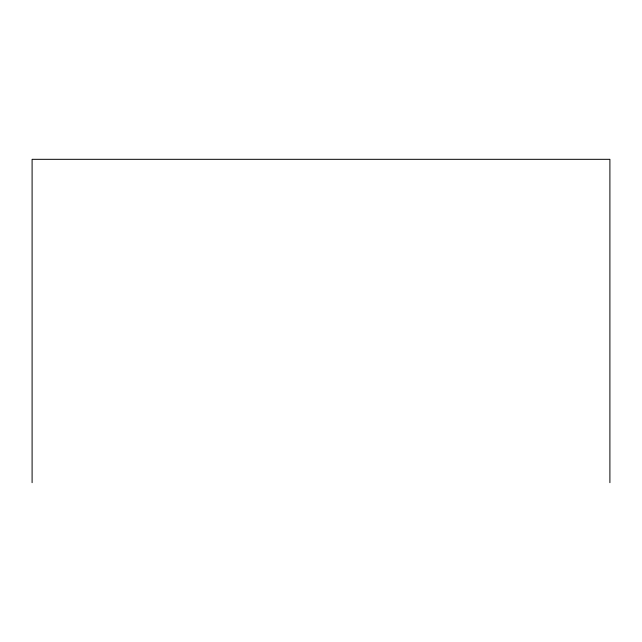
<?xml version="1.0" encoding="UTF-8"?>
<svg xmlns="http://www.w3.org/2000/svg" width="642" height="642" viewBox="0 0 642 642"><rect width="100%" height="100%" fill="white"/><g stroke="black" fill="none" stroke-linecap="round" stroke-linejoin="round"><path stroke-width="0.96" d="M609.9 482.68L609.9 159.32L32.1 159.32L32.1 482.68"/></g></svg>
